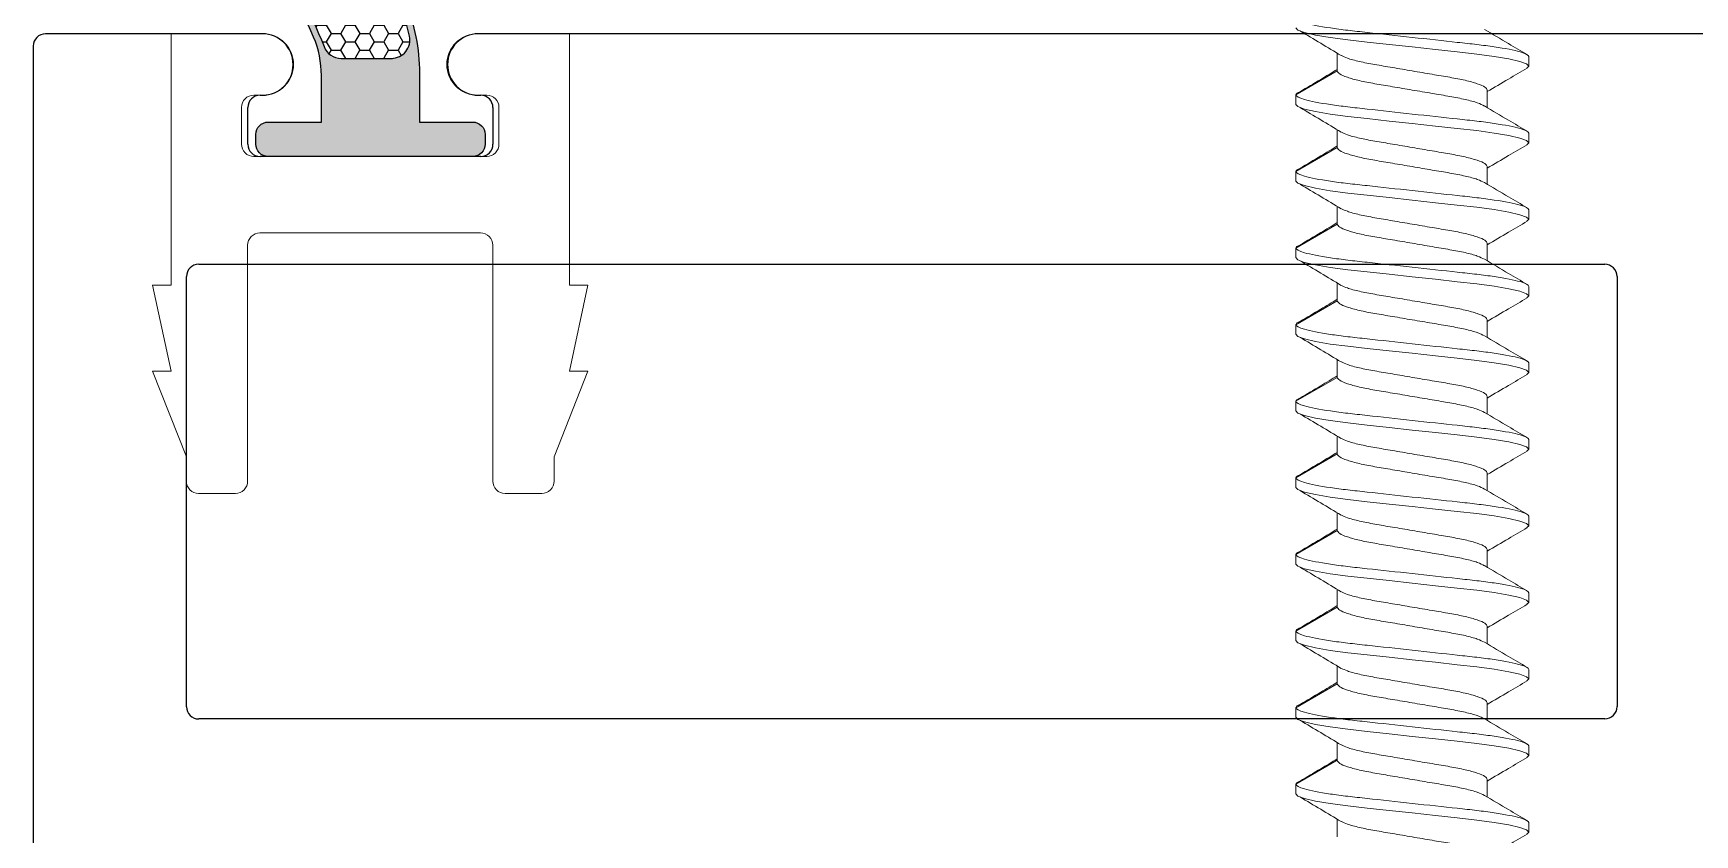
# Model space of a CAD drawing. Extents: x -22 to 360, y -93 to 44.
# Drawn here: x 4.907 to 6.262, y 38.4 to 39.054 of the extents above; entities that cross this region are included whole.
import ezdxf

# ---------------------------------------------------------------- set-up
doc = ezdxf.new("R2010")
doc.units = 0
doc.header["$MEASUREMENT"] = 0
doc.layers.get('0').update_dxf_attribs({"linetype": 'CONTINUOUS'})
for name, color, linetype in [('INERTIA', 7, 'CONTINUOUS'), ('Part', 7, 'CONTINUOUS'), ('VENT', 5, 'CONTINUOUS')]:
    doc.layers.add(name, color=color, linetype=linetype)

# ---------------------------------------------------------------- blocks, each defined once
blk = doc.blocks.new('3203-1_Sash_Component')
for p, q in [((0.124, 3.064), (-0.053, 3.064)), ((1.319, 3.064), (0.3, 3.064)), ((-0.063, 3.054), (-0.063, 0.01)), ((0.149, 3.0389), (0.149, 3.039)), ((0.122, 3.0139), (0.124, 3.0139)), ((0.3, 3.0139), (0.302, 3.0139)), ((0.112, 2.9739), (0.112, 3.0039)), ((0.312, 3.0039), (0.312, 2.9739)), ((0.302, 2.9639), (0.122, 2.9639)), ((0.072, 2.876), (1.219, 2.876)), ((0.062, 2.515), (0.062, 2.866)), ((1.229, 2.866), (1.229, 2.5151)), ((1.219, 2.5051), (0.072, 2.505))]:
    blk.add_line(p, q)
for centre, radius, start, end in [((-0.053, 3.054), 0.01, 90, 180), ((0.124, 3.039), 0.025, 360, 90), ((0.3, 3.039), 0.025, 90, 180), ((0.124, 3.0389), 0.025, 270, 0), ((0.3, 3.0389), 0.025, 179.7256, 269.9995), ((0.122, 3.0039), 0.01, 90, 180), ((0.302, 3.0039), 0.01, 0, 90), ((0.122, 2.9739), 0.01, 180, 270), ((0.3021, 2.9739), 0.00993, 269.6042, 0.1639), ((0.072, 2.866), 0.01, 90, 180), ((1.219, 2.866), 0.01, 0, 90), ((0.072, 2.515), 0.01, 180, 270.0085), ((1.219, 2.5151), 0.01, 270.0085, 360)]:
    blk.add_arc(centre, radius, start, end)
blk = doc.blocks.new('3203_Sash_Assembly')
blk.add_blockref('3203-1_Sash_Component', (0, 0))
blk = doc.blocks.new('no 10 2 in')
at = {"color": 7, "linetype": 'Continuous', "lineweight": 15}
for p, q in [((0.04443, 0.01187), (0.04346, 0.01187)), ((0.05225, 0.01187), (0.05127, 0.01187)), ((0.06006, 0.01187), (0.05908, 0.01187)), ((0.06787, 0.01187), (0.06689, 0.01187)), ((0.07568, 0.01187), (0.07471, 0.01187)), ((0.0835, 0.01187), (0.08252, 0.01187)), ((0.09131, 0.01187), (0.09033, 0.01187)), ((0.09912, 0.01187), (0.09814, 0.01187)), ((0.10693, 0.01187), (0.10596, 0.01187)), ((0.11475, 0.01187), (0.11377, 0.01187)), ((0.12256, 0.01187), (0.12158, 0.01187)), ((0.04883, 0.00765), (0.04703, 0.00765)), ((0.05664, 0.00765), (0.05485, 0.00765)), ((0.06445, 0.00765), (0.06266, 0.00765)), ((0.07227, 0.00765), (0.07047, 0.00765)), ((0.08008, 0.00765), (0.07828, 0.00765)), ((0.08789, 0.00765), (0.0861, 0.00765)), ((0.0957, 0.00765), (0.09391, 0.00765)), ((0.10352, 0.00765), (0.10172, 0.00765)), ((0.11133, 0.00765), (0.10953, 0.00765)), ((0.11914, 0.00765), (0.11735, 0.00765)), ((0.04297, -0.00765), (0.04477, -0.00765)), ((0.05078, -0.00765), (0.04834, -0.01187)), ((0.05078, -0.00765), (0.05258, -0.00765)), ((0.05859, -0.00765), (0.05615, -0.01187)), ((0.05859, -0.00765), (0.06039, -0.00765)), ((0.06641, -0.00765), (0.06396, -0.01187)), ((0.06641, -0.00765), (0.06821, -0.00765)), ((0.07422, -0.00765), (0.07178, -0.01187)), ((0.07422, -0.00765), (0.07602, -0.00765)), ((0.08203, -0.00765), (0.07959, -0.01187)), ((0.08203, -0.00765), (0.08383, -0.00765)), ((0.08984, -0.00765), (0.0874, -0.01187)), ((0.08984, -0.00765), (0.09164, -0.00765)), ((0.09766, -0.00765), (0.09521, -0.01187)), ((0.09766, -0.00765), (0.09946, -0.00765)), ((0.10547, -0.00765), (0.10303, -0.01187)), ((0.10547, -0.00765), (0.10727, -0.00765)), ((0.11328, -0.00765), (0.11084, -0.01187)), ((0.11328, -0.00765), (0.11508, -0.00765)), ((0.12109, -0.00765), (0.11865, -0.01187)), ((0.12109, -0.00765), (0.12289, -0.00765)), ((0.04736, -0.01187), (0.04834, -0.01187)), ((0.05518, -0.01187), (0.05615, -0.01187)), ((0.06299, -0.01187), (0.06396, -0.01187)), ((0.0708, -0.01187), (0.07178, -0.01187)), ((0.07861, -0.01187), (0.07959, -0.01187)), ((0.08643, -0.01187), (0.0874, -0.01187)), ((0.09424, -0.01187), (0.09521, -0.01187)), ((0.10205, -0.01187), (0.10303, -0.01187)), ((0.10986, -0.01187), (0.11084, -0.01187)), ((0.11768, -0.01187), (0.11865, -0.01187))]:
    blk.add_line(p, q, dxfattribs=at)
at = {"color": 7, "linetype": 'Continuous', "lineweight": 15, "flags": 128}
for points in [[(0.04326, 0.01168), (0.04346, 0.01187), (0.04368, 0.01166), (0.04393, 0.01098), (0.0442, 0.00986), (0.04445, 0.00836), (0.04469, 0.00657), (0.04491, 0.00459), (0.04515, 0.00236), (0.04541, 0), (0.04567, -0.00236), (0.04591, -0.00459), (0.04613, -0.00657), (0.04637, -0.00836), (0.04663, -0.00986), (0.04689, -0.01098), (0.04714, -0.01166), (0.04736, -0.01187), (0.04736, -0.01187)], [(0.05107, 0.01168), (0.05127, 0.01187), (0.0515, 0.01166), (0.05175, 0.01098), (0.05201, 0.00986), (0.05226, 0.00836), (0.0525, 0.00657), (0.05272, 0.00459), (0.05296, 0.00236), (0.05322, 0), (0.05348, -0.00236), (0.05373, -0.00459), (0.05395, -0.00657), (0.05418, -0.00836), (0.05444, -0.00986), (0.0547, -0.01098), (0.05495, -0.01166), (0.05518, -0.01187), (0.05518, -0.01187)], [(0.05888, 0.01168), (0.05908, 0.01187), (0.05931, 0.01166), (0.05956, 0.01098), (0.05982, 0.00986), (0.06008, 0.00836), (0.06031, 0.00657), (0.06053, 0.00459), (0.06078, 0.00236), (0.06104, 0), (0.06129, -0.00236), (0.06154, -0.00459), (0.06176, -0.00657), (0.06199, -0.00836), (0.06225, -0.00986), (0.06251, -0.01098), (0.06276, -0.01166), (0.06299, -0.01187), (0.06299, -0.01187)], [(0.06669, 0.01168), (0.06689, 0.01187), (0.06712, 0.01166), (0.06737, 0.01098), (0.06763, 0.00986), (0.06789, 0.00836), (0.06812, 0.00657), (0.06834, 0.00459), (0.06859, 0.00236), (0.06885, 0), (0.06911, -0.00236), (0.06935, -0.00459), (0.06957, -0.00657), (0.06981, -0.00836), (0.07006, -0.00986), (0.07032, -0.01098), (0.07057, -0.01166), (0.0708, -0.01187), (0.0708, -0.01187)], [(0.07451, 0.01168), (0.07471, 0.01187), (0.07493, 0.01166), (0.07518, 0.01098), (0.07545, 0.00986), (0.0757, 0.00836), (0.07594, 0.00657), (0.07616, 0.00459), (0.0764, 0.00236), (0.07666, 0), (0.07692, -0.00236), (0.07716, -0.00459), (0.07738, -0.00657), (0.07762, -0.00836), (0.07788, -0.00986), (0.07814, -0.01098), (0.07839, -0.01166), (0.07861, -0.01187), (0.07861, -0.01187)], [(0.08232, 0.01168), (0.08252, 0.01187), (0.08275, 0.01166), (0.083, 0.01098), (0.08326, 0.00986), (0.08351, 0.00836), (0.08375, 0.00657), (0.08397, 0.00459), (0.08421, 0.00236), (0.08447, 0), (0.08473, -0.00236), (0.08498, -0.00459), (0.0852, -0.00657), (0.08543, -0.00836), (0.08569, -0.00986), (0.08595, -0.01098), (0.0862, -0.01166), (0.08643, -0.01187), (0.08643, -0.01187)], [(0.09013, 0.01168), (0.09033, 0.01187), (0.09056, 0.01166), (0.09081, 0.01098), (0.09107, 0.00986), (0.09133, 0.00836), (0.09156, 0.00657), (0.09178, 0.00459), (0.09203, 0.00236), (0.09229, 0), (0.09254, -0.00236), (0.09279, -0.00459), (0.09301, -0.00657), (0.09324, -0.00836), (0.0935, -0.00986), (0.09376, -0.01098), (0.09401, -0.01166), (0.09424, -0.01187), (0.09424, -0.01187)], [(0.09794, 0.01168), (0.09814, 0.01187), (0.09837, 0.01166), (0.09862, 0.01098), (0.09888, 0.00986), (0.09914, 0.00836), (0.09937, 0.00657), (0.09959, 0.00459), (0.09984, 0.00236), (0.1001, 0), (0.10036, -0.00236), (0.1006, -0.00459), (0.10082, -0.00657), (0.10106, -0.00836), (0.10131, -0.00986), (0.10157, -0.01098), (0.10182, -0.01166), (0.10205, -0.01187), (0.10205, -0.01187)], [(0.10576, 0.01168), (0.10596, 0.01187), (0.10618, 0.01166), (0.10643, 0.01098), (0.1067, 0.00986), (0.10695, 0.00836), (0.10719, 0.00657), (0.10741, 0.00459), (0.10765, 0.00236), (0.10791, 0), (0.10817, -0.00236), (0.10841, -0.00459), (0.10863, -0.00657), (0.10887, -0.00836), (0.10913, -0.00986), (0.10939, -0.01098), (0.10964, -0.01166), (0.10986, -0.01187), (0.10986, -0.01187)], [(0.11357, 0.01168), (0.11377, 0.01187), (0.114, 0.01166), (0.11425, 0.01098), (0.11451, 0.00986), (0.11476, 0.00836), (0.115, 0.00657), (0.11522, 0.00459), (0.11546, 0.00236), (0.11572, 0), (0.11598, -0.00236), (0.11623, -0.00459), (0.11645, -0.00657), (0.11668, -0.00836), (0.11694, -0.00986), (0.1172, -0.01098), (0.11745, -0.01166), (0.11768, -0.01187), (0.11768, -0.01187)], [(0.12138, 0.01168), (0.12158, 0.01187), (0.12181, 0.01166), (0.12206, 0.01098), (0.12232, 0.00986), (0.12258, 0.00836), (0.12281, 0.00657), (0.12303, 0.00459), (0.12328, 0.00236), (0.12354, 0), (0.12379, -0.00236), (0.12404, -0.00459), (0.12426, -0.00657), (0.12449, -0.00836), (0.12475, -0.00986), (0.12501, -0.01098), (0.12526, -0.01166), (0.12549, -0.01187), (0.12549, -0.01187)]]:
    blk.add_lwpolyline(points, dxfattribs=at)
at = {"color": 7, "linetype": 'Continuous', "lineweight": 15}
for points, knots in [([(0.04443, 0.01187), (0.04457, 0.01187), (0.04474, 0.01159), (0.04508, 0.01038), (0.04526, 0.00947), (0.04551, 0.0078), (0.04559, 0.0072), (0.04574, 0.00595), (0.04581, 0.00529), (0.04604, 0.00318), (0.04621, 0.00159), (0.04656, -0.00159), (0.04674, -0.00318), (0.04697, -0.00529), (0.04704, -0.00595), (0.04718, -0.0072), (0.04726, -0.0078), (0.04751, -0.00947), (0.04769, -0.01038), (0.04803, -0.01159), (0.0482, -0.01187), (0.04834, -0.01187)], [0, 0, 0, 0, 0.125, 0.125, 0.25, 0.25, 0.3125, 0.3125, 0.375, 0.375, 0.5, 0.5, 0.625, 0.625, 0.6875, 0.6875, 0.75, 0.75, 0.875, 0.875, 1, 1, 1, 1]), ([(0.05225, 0.01187), (0.05239, 0.01187), (0.05255, 0.01159), (0.0529, 0.01038), (0.05307, 0.00947), (0.05332, 0.0078), (0.0534, 0.0072), (0.05355, 0.00595), (0.05362, 0.00529), (0.05385, 0.00318), (0.05402, 0.00159), (0.05437, -0.00159), (0.05455, -0.00318), (0.05478, -0.00529), (0.05485, -0.00595), (0.055, -0.0072), (0.05508, -0.0078), (0.05532, -0.00947), (0.0555, -0.01038), (0.05585, -0.01159), (0.05601, -0.01187), (0.05615, -0.01187)], [0, 0, 0, 0, 0.125, 0.125, 0.25, 0.25, 0.3125, 0.3125, 0.375, 0.375, 0.5, 0.5, 0.625, 0.625, 0.6875, 0.6875, 0.75, 0.75, 0.875, 0.875, 1, 1, 1, 1]), ([(0.06006, 0.01187), (0.0602, 0.01187), (0.06036, 0.01159), (0.06071, 0.01038), (0.06089, 0.00947), (0.06114, 0.0078), (0.06121, 0.0072), (0.06136, 0.00595), (0.06143, 0.00529), (0.06166, 0.00318), (0.06184, 0.00159), (0.06219, -0.00159), (0.06236, -0.00318), (0.06259, -0.00529), (0.06266, -0.00595), (0.06281, -0.0072), (0.06289, -0.0078), (0.06314, -0.00947), (0.06332, -0.01038), (0.06366, -0.01159), (0.06382, -0.01187), (0.06396, -0.01187)], [0, 0, 0, 0, 0.125, 0.125, 0.25, 0.25, 0.3125, 0.3125, 0.375, 0.375, 0.5, 0.5, 0.625, 0.625, 0.6875, 0.6875, 0.75, 0.75, 0.875, 0.875, 1, 1, 1, 1]), ([(0.06787, 0.01187), (0.06801, 0.01187), (0.06818, 0.01159), (0.06852, 0.01038), (0.0687, 0.00947), (0.06895, 0.0078), (0.06903, 0.0072), (0.06917, 0.00595), (0.06924, 0.00529), (0.06948, 0.00318), (0.06965, 0.00159), (0.07, -0.00159), (0.07017, -0.00318), (0.0704, -0.00529), (0.07047, -0.00595), (0.07062, -0.0072), (0.0707, -0.0078), (0.07095, -0.00947), (0.07113, -0.01038), (0.07147, -0.01159), (0.07164, -0.01187), (0.07178, -0.01187)], [0, 0, 0, 0, 0.125, 0.125, 0.25, 0.25, 0.3125, 0.3125, 0.375, 0.375, 0.5, 0.5, 0.625, 0.625, 0.6875, 0.6875, 0.75, 0.75, 0.875, 0.875, 1, 1, 1, 1]), ([(0.07568, 0.01187), (0.07582, 0.01187), (0.07599, 0.01159), (0.07633, 0.01038), (0.07651, 0.00947), (0.07676, 0.0078), (0.07684, 0.0072), (0.07699, 0.00595), (0.07706, 0.00529), (0.07729, 0.00318), (0.07746, 0.00159), (0.07781, -0.00159), (0.07799, -0.00318), (0.07822, -0.00529), (0.07829, -0.00595), (0.07843, -0.0072), (0.07851, -0.0078), (0.07876, -0.00947), (0.07894, -0.01038), (0.07928, -0.01159), (0.07945, -0.01187), (0.07959, -0.01187)], [0, 0, 0, 0, 0.125, 0.125, 0.25, 0.25, 0.3125, 0.3125, 0.375, 0.375, 0.5, 0.5, 0.625, 0.625, 0.6875, 0.6875, 0.75, 0.75, 0.875, 0.875, 1, 1, 1, 1]), ([(0.0835, 0.01187), (0.08364, 0.01187), (0.0838, 0.01159), (0.08415, 0.01038), (0.08432, 0.00947), (0.08457, 0.0078), (0.08465, 0.0072), (0.0848, 0.00595), (0.08487, 0.00529), (0.0851, 0.00318), (0.08527, 0.00159), (0.08562, -0.00159), (0.0858, -0.00318), (0.08603, -0.00529), (0.0861, -0.00595), (0.08625, -0.0072), (0.08633, -0.0078), (0.08657, -0.00947), (0.08675, -0.01038), (0.0871, -0.01159), (0.08726, -0.01187), (0.0874, -0.01187)], [0, 0, 0, 0, 0.125, 0.125, 0.25, 0.25, 0.3125, 0.3125, 0.375, 0.375, 0.5, 0.5, 0.625, 0.625, 0.6875, 0.6875, 0.75, 0.75, 0.875, 0.875, 1, 1, 1, 1]), ([(0.09131, 0.01187), (0.09145, 0.01187), (0.09161, 0.01159), (0.09196, 0.01038), (0.09214, 0.00947), (0.09239, 0.0078), (0.09246, 0.0072), (0.09261, 0.00595), (0.09268, 0.00529), (0.09291, 0.00318), (0.09309, 0.00159), (0.09344, -0.00159), (0.09361, -0.00318), (0.09384, -0.00529), (0.09391, -0.00595), (0.09406, -0.0072), (0.09414, -0.0078), (0.09439, -0.00947), (0.09457, -0.01038), (0.09491, -0.01159), (0.09507, -0.01187), (0.09521, -0.01187)], [0, 0, 0, 0, 0.125, 0.125, 0.25, 0.25, 0.3125, 0.3125, 0.375, 0.375, 0.5, 0.5, 0.625, 0.625, 0.6875, 0.6875, 0.75, 0.75, 0.875, 0.875, 1, 1, 1, 1]), ([(0.09912, 0.01187), (0.09926, 0.01187), (0.09943, 0.01159), (0.09977, 0.01038), (0.09995, 0.00947), (0.1002, 0.0078), (0.10028, 0.0072), (0.10042, 0.00595), (0.10049, 0.00529), (0.10073, 0.00318), (0.1009, 0.00159), (0.10125, -0.00159), (0.10142, -0.00318), (0.10165, -0.00529), (0.10172, -0.00595), (0.10187, -0.0072), (0.10195, -0.0078), (0.1022, -0.00947), (0.10238, -0.01038), (0.10272, -0.01159), (0.10289, -0.01187), (0.10303, -0.01187)], [0, 0, 0, 0, 0.125, 0.125, 0.25, 0.25, 0.3125, 0.3125, 0.375, 0.375, 0.5, 0.5, 0.625, 0.625, 0.6875, 0.6875, 0.75, 0.75, 0.875, 0.875, 1, 1, 1, 1]), ([(0.10693, 0.01187), (0.10707, 0.01187), (0.10724, 0.01159), (0.10758, 0.01038), (0.10776, 0.00947), (0.10801, 0.0078), (0.10809, 0.0072), (0.10824, 0.00595), (0.10831, 0.00529), (0.10854, 0.00318), (0.10871, 0.00159), (0.10906, -0.00159), (0.10924, -0.00318), (0.10947, -0.00529), (0.10954, -0.00595), (0.10968, -0.0072), (0.10976, -0.0078), (0.11001, -0.00947), (0.11019, -0.01038), (0.11053, -0.01159), (0.1107, -0.01187), (0.11084, -0.01187)], [0, 0, 0, 0, 0.125, 0.125, 0.25, 0.25, 0.3125, 0.3125, 0.375, 0.375, 0.5, 0.5, 0.625, 0.625, 0.6875, 0.6875, 0.75, 0.75, 0.875, 0.875, 1, 1, 1, 1]), ([(0.11475, 0.01187), (0.11489, 0.01187), (0.11505, 0.01159), (0.1154, 0.01038), (0.11557, 0.00947), (0.11582, 0.0078), (0.1159, 0.0072), (0.11605, 0.00595), (0.11612, 0.00529), (0.11635, 0.00318), (0.11652, 0.00159), (0.11687, -0.00159), (0.11705, -0.00318), (0.11728, -0.00529), (0.11735, -0.00595), (0.1175, -0.0072), (0.11758, -0.0078), (0.11782, -0.00947), (0.118, -0.01038), (0.11835, -0.01159), (0.11851, -0.01187), (0.11865, -0.01187)], [0, 0, 0, 0, 0.125, 0.125, 0.25, 0.25, 0.3125, 0.3125, 0.375, 0.375, 0.5, 0.5, 0.625, 0.625, 0.6875, 0.6875, 0.75, 0.75, 0.875, 0.875, 1, 1, 1, 1]), ([(0.12256, 0.01187), (0.1227, 0.01187), (0.12286, 0.01159), (0.12321, 0.01038), (0.12339, 0.00947), (0.12364, 0.0078), (0.12371, 0.0072), (0.12386, 0.00595), (0.12393, 0.00529), (0.12416, 0.00318), (0.12434, 0.00159), (0.12469, -0.00159), (0.12486, -0.00318), (0.12509, -0.00529), (0.12516, -0.00595), (0.12531, -0.0072), (0.12539, -0.0078), (0.12564, -0.00947), (0.12582, -0.01038), (0.12616, -0.01159), (0.12632, -0.01187), (0.12646, -0.01187)], [0, 0, 0, 0, 0.125, 0.125, 0.25, 0.25, 0.3125, 0.3125, 0.375, 0.375, 0.5, 0.5, 0.625, 0.625, 0.6875, 0.6875, 0.75, 0.75, 0.875, 0.875, 1, 1, 1, 1]), ([(0.04326, 0.0117), (0.04288, 0.01107), (0.04209, 0.00972), (0.04128, 0.00837), (0.04086, 0.00765)], [0, 0, 0, 0, 0.467477, 1, 1, 1, 1]), ([(0.0472, 0.00736), (0.04672, 0.00818), (0.04586, 0.00962), (0.04501, 0.01107), (0.04463, 0.0117)], [0, 0, 0, 0, 0.563085, 1, 1, 1, 1]), ([(0.05107, 0.0117), (0.0507, 0.01107), (0.0499, 0.00972), (0.0491, 0.00837), (0.04867, 0.00765)], [0, 0, 0, 0, 0.4674774, 1, 1, 1, 1]), ([(0.05502, 0.00736), (0.05453, 0.00818), (0.05367, 0.00962), (0.05282, 0.01107), (0.05245, 0.0117)], [0, 0, 0, 0, 0.5630855, 1, 1, 1, 1]), ([(0.05888, 0.0117), (0.05851, 0.01107), (0.05771, 0.00972), (0.05691, 0.00837), (0.05648, 0.00765)], [0, 0, 0, 0, 0.467477, 1, 1, 1, 1]), ([(0.06283, 0.00736), (0.06234, 0.00818), (0.06148, 0.00962), (0.06063, 0.01107), (0.06026, 0.0117)], [0, 0, 0, 0, 0.563085, 1, 1, 1, 1]), ([(0.06669, 0.0117), (0.06632, 0.01107), (0.06553, 0.00972), (0.06472, 0.00837), (0.06429, 0.00765)], [0, 0, 0, 0, 0.4674774, 1, 1, 1, 1]), ([(0.07064, 0.00736), (0.07016, 0.00818), (0.06929, 0.00962), (0.06844, 0.01107), (0.06807, 0.0117)], [0, 0, 0, 0, 0.563085, 1, 1, 1, 1]), ([(0.07451, 0.0117), (0.07413, 0.01107), (0.07334, 0.00972), (0.07253, 0.00837), (0.07211, 0.00765)], [0, 0, 0, 0, 0.4674774, 1, 1, 1, 1]), ([(0.07845, 0.00736), (0.07797, 0.00818), (0.07711, 0.00962), (0.07626, 0.01107), (0.07588, 0.0117)], [0, 0, 0, 0, 0.563085, 1, 1, 1, 1]), ([(0.08232, 0.0117), (0.08195, 0.01107), (0.08115, 0.00972), (0.08035, 0.00837), (0.07992, 0.00765)], [0, 0, 0, 0, 0.467477, 1, 1, 1, 1]), ([(0.08627, 0.00736), (0.08578, 0.00818), (0.08492, 0.00962), (0.08407, 0.01107), (0.0837, 0.0117)], [0, 0, 0, 0, 0.563085, 1, 1, 1, 1]), ([(0.09013, 0.0117), (0.08976, 0.01107), (0.08896, 0.00972), (0.08816, 0.00837), (0.08773, 0.00765)], [0, 0, 0, 0, 0.4674774, 1, 1, 1, 1]), ([(0.09408, 0.00736), (0.09359, 0.00818), (0.09273, 0.00962), (0.09188, 0.01107), (0.09151, 0.0117)], [0, 0, 0, 0, 0.563085, 1, 1, 1, 1]), ([(0.09794, 0.0117), (0.09757, 0.01107), (0.09678, 0.00972), (0.09597, 0.00837), (0.09554, 0.00765)], [0, 0, 0, 0, 0.4674774, 1, 1, 1, 1]), ([(0.10189, 0.00736), (0.10141, 0.00818), (0.10054, 0.00962), (0.09969, 0.01107), (0.09932, 0.0117)], [0, 0, 0, 0, 0.563085, 1, 1, 1, 1]), ([(0.10576, 0.0117), (0.10538, 0.01107), (0.10459, 0.00972), (0.10378, 0.00837), (0.10336, 0.00765)], [0, 0, 0, 0, 0.467477, 1, 1, 1, 1]), ([(0.1097, 0.00736), (0.10922, 0.00818), (0.10836, 0.00962), (0.10751, 0.01107), (0.10713, 0.0117)], [0, 0, 0, 0, 0.563085, 1, 1, 1, 1]), ([(0.11357, 0.0117), (0.1132, 0.01107), (0.1124, 0.00972), (0.1116, 0.00837), (0.11117, 0.00765)], [0, 0, 0, 0, 0.4674774, 1, 1, 1, 1]), ([(0.11752, 0.00736), (0.11703, 0.00818), (0.11617, 0.00962), (0.11532, 0.01107), (0.11495, 0.0117)], [0, 0, 0, 0, 0.563085, 1, 1, 1, 1]), ([(0.12138, 0.0117), (0.12101, 0.01107), (0.12021, 0.00972), (0.11941, 0.00837), (0.11898, 0.00765)], [0, 0, 0, 0, 0.467477, 1, 1, 1, 1]), ([(0.12533, 0.00736), (0.12484, 0.00818), (0.12398, 0.00962), (0.12313, 0.01107), (0.12276, 0.0117)], [0, 0, 0, 0, 0.563085, 1, 1, 1, 1]), ([(0.04102, 0.00765), (0.04112, 0.0076), (0.04132, 0.0075), (0.04167, 0.00669), (0.04201, 0.00546), (0.04232, 0.00387), (0.04262, 0.00201), (0.04297, 0), (0.04331, -0.00201), (0.04362, -0.00387), (0.04393, -0.00545), (0.04425, -0.00664), (0.04445, -0.00704), (0.04453, -0.00722)], [0, 0, 0, 0, 0.091035, 0.185454, 0.279874, 0.370908, 0.461943, 0.556362, 0.650782, 0.741817, 0.832851, 0.927271, 1, 1, 1, 1]), ([(0.0472, 0.00736), (0.04731, 0.00715), (0.04753, 0.00671), (0.04787, 0.00546), (0.04818, 0.00387), (0.04848, 0.00201), (0.04883, 0), (0.04917, -0.00201), (0.04948, -0.00387), (0.04979, -0.00546), (0.05013, -0.00669), (0.05047, -0.0075), (0.05068, -0.0076), (0.05078, -0.00765)], [0, 0, 0, 0, 0.088951, 0.181719, 0.271161, 0.360603, 0.45337, 0.546138, 0.63558, 0.725022, 0.81779, 0.910558, 1, 1, 1, 1]), ([(0.04883, 0.00765), (0.04893, 0.0076), (0.04913, 0.0075), (0.04948, 0.00669), (0.04982, 0.00546), (0.05013, 0.00387), (0.05044, 0.00201), (0.05078, 0), (0.05113, -0.00201), (0.05143, -0.00387), (0.05174, -0.00545), (0.05206, -0.00664), (0.05226, -0.00704), (0.05235, -0.00722)], [0, 0, 0, 0, 0.091035, 0.185454, 0.279874, 0.370908, 0.461943, 0.556362, 0.650782, 0.741817, 0.832851, 0.927271, 1, 1, 1, 1]), ([(0.05501, 0.00736), (0.05512, 0.00715), (0.05534, 0.00671), (0.05568, 0.00546), (0.05599, 0.00387), (0.0563, 0.00201), (0.05664, 0), (0.05699, -0.00201), (0.05729, -0.00387), (0.0576, -0.00546), (0.05794, -0.00669), (0.05829, -0.0075), (0.05849, -0.0076), (0.05859, -0.00765)], [0, 0, 0, 0, 0.088951, 0.181719, 0.271161, 0.360603, 0.45337, 0.546138, 0.63558, 0.725022, 0.81779, 0.910558, 1, 1, 1, 1]), ([(0.05664, 0.00765), (0.05674, 0.0076), (0.05695, 0.0075), (0.05729, 0.00669), (0.05764, 0.00546), (0.05794, 0.00387), (0.05825, 0.00201), (0.05859, 0), (0.05894, -0.00201), (0.05924, -0.00387), (0.05955, -0.00545), (0.05987, -0.00664), (0.06007, -0.00704), (0.06016, -0.00722)], [0, 0, 0, 0, 0.0910345, 0.1854542, 0.2798738, 0.3709083, 0.4619429, 0.5563625, 0.6507821, 0.7418167, 0.8328512, 0.9272708, 1, 1, 1, 1]), ([(0.06282, 0.00736), (0.06293, 0.00715), (0.06315, 0.00671), (0.0635, 0.00546), (0.0638, 0.00387), (0.06411, 0.00201), (0.06445, 0), (0.0648, -0.00201), (0.0651, -0.00387), (0.06541, -0.00546), (0.06576, -0.00669), (0.0661, -0.0075), (0.06631, -0.0076), (0.06641, -0.00765)], [0, 0, 0, 0, 0.088951, 0.181719, 0.271161, 0.360603, 0.45337, 0.546138, 0.63558, 0.725022, 0.81779, 0.910558, 1, 1, 1, 1]), ([(0.06445, 0.00765), (0.06455, 0.0076), (0.06476, 0.0075), (0.0651, 0.00669), (0.06545, 0.00546), (0.06576, 0.00387), (0.06606, 0.00201), (0.06641, 0), (0.06675, -0.00201), (0.06706, -0.00387), (0.06736, -0.00545), (0.06768, -0.00664), (0.06788, -0.00704), (0.06797, -0.00722)], [0, 0, 0, 0, 0.091035, 0.185454, 0.279874, 0.370908, 0.461943, 0.556362, 0.650782, 0.741817, 0.832851, 0.927271, 1, 1, 1, 1]), ([(0.07063, 0.00736), (0.07074, 0.00715), (0.07097, 0.00671), (0.07131, 0.00546), (0.07161, 0.00387), (0.07192, 0.00201), (0.07227, 0), (0.07261, -0.00201), (0.07292, -0.00387), (0.07322, -0.00546), (0.07357, -0.00669), (0.07391, -0.0075), (0.07412, -0.0076), (0.07422, -0.00765)], [0, 0, 0, 0, 0.088951, 0.181719, 0.271161, 0.360603, 0.45337, 0.546138, 0.63558, 0.725022, 0.81779, 0.910558, 1, 1, 1, 1]), ([(0.07227, 0.00765), (0.07237, 0.0076), (0.07257, 0.0075), (0.07292, 0.00669), (0.07326, 0.00546), (0.07357, 0.00387), (0.07387, 0.00201), (0.07422, 0), (0.07456, -0.00201), (0.07487, -0.00387), (0.07518, -0.00545), (0.0755, -0.00664), (0.0757, -0.00704), (0.07578, -0.00722)], [0, 0, 0, 0, 0.091035, 0.185454, 0.279874, 0.370908, 0.461943, 0.556362, 0.650782, 0.741817, 0.832851, 0.927271, 1, 1, 1, 1]), ([(0.07845, 0.00736), (0.07856, 0.00715), (0.07878, 0.00671), (0.07912, 0.00546), (0.07943, 0.00387), (0.07973, 0.00201), (0.08008, 0), (0.08042, -0.00201), (0.08073, -0.00387), (0.08104, -0.00546), (0.08138, -0.00669), (0.08172, -0.0075), (0.08193, -0.0076), (0.08203, -0.00765)], [0, 0, 0, 0, 0.088951, 0.181719, 0.271161, 0.360603, 0.45337, 0.546138, 0.63558, 0.725022, 0.81779, 0.910558, 1, 1, 1, 1]), ([(0.08008, 0.00765), (0.08018, 0.0076), (0.08038, 0.0075), (0.08073, 0.00669), (0.08107, 0.00546), (0.08138, 0.00387), (0.08169, 0.00201), (0.08203, 0), (0.08238, -0.00201), (0.08268, -0.00387), (0.08299, -0.00545), (0.08331, -0.00664), (0.08351, -0.00704), (0.0836, -0.00722)], [0, 0, 0, 0, 0.091035, 0.185454, 0.279874, 0.370908, 0.461943, 0.556362, 0.650782, 0.741817, 0.832851, 0.927271, 1, 1, 1, 1]), ([(0.08626, 0.00736), (0.08637, 0.00715), (0.08659, 0.00671), (0.08693, 0.00546), (0.08724, 0.00387), (0.08755, 0.00201), (0.08789, 0), (0.08824, -0.00201), (0.08854, -0.00387), (0.08885, -0.00546), (0.08919, -0.00669), (0.08954, -0.0075), (0.08974, -0.0076), (0.08984, -0.00765)], [0, 0, 0, 0, 0.088951, 0.181719, 0.271161, 0.360603, 0.45337, 0.546138, 0.63558, 0.725022, 0.81779, 0.910558, 1, 1, 1, 1]), ([(0.08789, 0.00765), (0.08799, 0.0076), (0.0882, 0.0075), (0.08854, 0.00669), (0.08889, 0.00546), (0.08919, 0.00387), (0.0895, 0.00201), (0.08984, 0), (0.09019, -0.00201), (0.09049, -0.00387), (0.0908, -0.00545), (0.09112, -0.00664), (0.09132, -0.00704), (0.09141, -0.00722)], [0, 0, 0, 0, 0.091035, 0.185454, 0.279874, 0.370908, 0.461943, 0.556362, 0.650782, 0.741817, 0.832851, 0.927271, 1, 1, 1, 1]), ([(0.09407, 0.00736), (0.09418, 0.00715), (0.0944, 0.00671), (0.09475, 0.00546), (0.09505, 0.00387), (0.09536, 0.00201), (0.0957, 0), (0.09605, -0.00201), (0.09635, -0.00387), (0.09666, -0.00546), (0.09701, -0.00669), (0.09735, -0.0075), (0.09756, -0.0076), (0.09766, -0.00765)], [0, 0, 0, 0, 0.088951, 0.181719, 0.271161, 0.360603, 0.45337, 0.546138, 0.63558, 0.725022, 0.81779, 0.910558, 1, 1, 1, 1]), ([(0.0957, 0.00765), (0.0958, 0.0076), (0.09601, 0.0075), (0.09635, 0.00669), (0.0967, 0.00546), (0.09701, 0.00387), (0.09731, 0.00201), (0.09766, 0), (0.098, -0.00201), (0.09831, -0.00387), (0.09861, -0.00545), (0.09893, -0.00664), (0.09913, -0.00704), (0.09922, -0.00722)], [0, 0, 0, 0, 0.091035, 0.185454, 0.279874, 0.370908, 0.461943, 0.556362, 0.650782, 0.741817, 0.832851, 0.927271, 1, 1, 1, 1]), ([(0.10188, 0.00736), (0.10199, 0.00715), (0.10222, 0.00671), (0.10256, 0.00546), (0.10286, 0.00387), (0.10317, 0.00201), (0.10352, 0), (0.10386, -0.00201), (0.10417, -0.00387), (0.10447, -0.00546), (0.10482, -0.00669), (0.10516, -0.0075), (0.10537, -0.0076), (0.10547, -0.00765)], [0, 0, 0, 0, 0.088951, 0.181719, 0.271161, 0.360603, 0.45337, 0.546138, 0.63558, 0.725022, 0.81779, 0.910558, 1, 1, 1, 1]), ([(0.10352, 0.00765), (0.10362, 0.0076), (0.10382, 0.0075), (0.10417, 0.00669), (0.10451, 0.00546), (0.10482, 0.00387), (0.10512, 0.00201), (0.10547, 0), (0.10581, -0.00201), (0.10612, -0.00387), (0.10643, -0.00545), (0.10675, -0.00664), (0.10695, -0.00704), (0.10703, -0.00722)], [0, 0, 0, 0, 0.091035, 0.185454, 0.279874, 0.370908, 0.461943, 0.556362, 0.650782, 0.741817, 0.832851, 0.927271, 1, 1, 1, 1]), ([(0.1097, 0.00736), (0.10981, 0.00715), (0.11003, 0.00671), (0.11037, 0.00546), (0.11068, 0.00387), (0.11098, 0.00201), (0.11133, 0), (0.11167, -0.00201), (0.11198, -0.00387), (0.11229, -0.00546), (0.11263, -0.00669), (0.11297, -0.0075), (0.11318, -0.0076), (0.11328, -0.00765)], [0, 0, 0, 0, 0.088951, 0.181719, 0.271161, 0.360603, 0.45337, 0.546138, 0.63558, 0.725022, 0.81779, 0.910558, 1, 1, 1, 1]), ([(0.11133, 0.00765), (0.11143, 0.0076), (0.11163, 0.0075), (0.11198, 0.00669), (0.11232, 0.00546), (0.11263, 0.00387), (0.11294, 0.00201), (0.11328, 0), (0.11363, -0.00201), (0.11393, -0.00387), (0.11424, -0.00545), (0.11456, -0.00664), (0.11476, -0.00704), (0.11485, -0.00722)], [0, 0, 0, 0, 0.091035, 0.185454, 0.279874, 0.370908, 0.461943, 0.556362, 0.650782, 0.741817, 0.832851, 0.927271, 1, 1, 1, 1]), ([(0.11751, 0.00736), (0.11762, 0.00715), (0.11784, 0.00671), (0.11818, 0.00546), (0.11849, 0.00387), (0.1188, 0.00201), (0.11914, 0), (0.11949, -0.00201), (0.11979, -0.00387), (0.1201, -0.00546), (0.12044, -0.00669), (0.12079, -0.0075), (0.12099, -0.0076), (0.12109, -0.00765)], [0, 0, 0, 0, 0.088951, 0.181719, 0.271161, 0.360603, 0.45337, 0.546138, 0.63558, 0.725022, 0.81779, 0.910558, 1, 1, 1, 1]), ([(0.11914, 0.00765), (0.11924, 0.0076), (0.11945, 0.0075), (0.11979, 0.00669), (0.12014, 0.00546), (0.12044, 0.00387), (0.12075, 0.00201), (0.12109, 0), (0.12144, -0.00201), (0.12174, -0.00387), (0.12205, -0.00545), (0.12237, -0.00664), (0.12257, -0.00704), (0.12266, -0.00722)], [0, 0, 0, 0, 0.091035, 0.185454, 0.279874, 0.370908, 0.461943, 0.556362, 0.650782, 0.741817, 0.832851, 0.927271, 1, 1, 1, 1]), ([(0.04453, -0.00726), (0.04495, -0.00795), (0.04579, -0.00934), (0.04662, -0.01075), (0.04704, -0.01145)], [0, 0, 0, 0, 0.49945, 1, 1, 1, 1]), ([(0.04866, -0.01145), (0.04908, -0.01075), (0.04984, -0.00947), (0.0506, -0.00821), (0.05094, -0.00765)], [0, 0, 0, 0, 0.5518347, 1, 1, 1, 1]), ([(0.05235, -0.00726), (0.05277, -0.00795), (0.0536, -0.00934), (0.05444, -0.01075), (0.05485, -0.01145)], [0, 0, 0, 0, 0.49945, 1, 1, 1, 1]), ([(0.05647, -0.01145), (0.05689, -0.01075), (0.05765, -0.00947), (0.05841, -0.00821), (0.05875, -0.00765)], [0, 0, 0, 0, 0.551835, 1, 1, 1, 1]), ([(0.06016, -0.00726), (0.06058, -0.00795), (0.06141, -0.00934), (0.06225, -0.01075), (0.06267, -0.01145)], [0, 0, 0, 0, 0.49945, 1, 1, 1, 1]), ([(0.06429, -0.01145), (0.0647, -0.01075), (0.06546, -0.00947), (0.06622, -0.00821), (0.06656, -0.00765)], [0, 0, 0, 0, 0.551835, 1, 1, 1, 1]), ([(0.06797, -0.00726), (0.06839, -0.00795), (0.06923, -0.00934), (0.07006, -0.01075), (0.07048, -0.01145)], [0, 0, 0, 0, 0.49945, 1, 1, 1, 1]), ([(0.0721, -0.01145), (0.07252, -0.01075), (0.07327, -0.00947), (0.07403, -0.00821), (0.07437, -0.00765)], [0, 0, 0, 0, 0.551835, 1, 1, 1, 1]), ([(0.07578, -0.00726), (0.0762, -0.00795), (0.07704, -0.00934), (0.07787, -0.01075), (0.07829, -0.01145)], [0, 0, 0, 0, 0.49945, 1, 1, 1, 1]), ([(0.07991, -0.01145), (0.08033, -0.01075), (0.08109, -0.00947), (0.08185, -0.00821), (0.08219, -0.00765)], [0, 0, 0, 0, 0.5518347, 1, 1, 1, 1]), ([(0.0836, -0.00726), (0.08402, -0.00795), (0.08485, -0.00934), (0.08569, -0.01075), (0.0861, -0.01145)], [0, 0, 0, 0, 0.49945, 1, 1, 1, 1]), ([(0.08772, -0.01145), (0.08814, -0.01075), (0.0889, -0.00947), (0.08966, -0.00821), (0.09, -0.00765)], [0, 0, 0, 0, 0.551835, 1, 1, 1, 1]), ([(0.09141, -0.00726), (0.09183, -0.00795), (0.09266, -0.00934), (0.0935, -0.01075), (0.09392, -0.01145)], [0, 0, 0, 0, 0.49945, 1, 1, 1, 1]), ([(0.09554, -0.01145), (0.09595, -0.01075), (0.09671, -0.00947), (0.09747, -0.00821), (0.09781, -0.00765)], [0, 0, 0, 0, 0.551835, 1, 1, 1, 1]), ([(0.09922, -0.00726), (0.09964, -0.00795), (0.10048, -0.00934), (0.10131, -0.01075), (0.10173, -0.01145)], [0, 0, 0, 0, 0.49945, 1, 1, 1, 1]), ([(0.10335, -0.01145), (0.10377, -0.01075), (0.10452, -0.00947), (0.10528, -0.00821), (0.10562, -0.00765)], [0, 0, 0, 0, 0.551835, 1, 1, 1, 1]), ([(0.10703, -0.00726), (0.10745, -0.00795), (0.10829, -0.00934), (0.10912, -0.01075), (0.10954, -0.01145)], [0, 0, 0, 0, 0.49945, 1, 1, 1, 1]), ([(0.11116, -0.01145), (0.11158, -0.01075), (0.11234, -0.00947), (0.1131, -0.00821), (0.11344, -0.00765)], [0, 0, 0, 0, 0.551835, 1, 1, 1, 1]), ([(0.11485, -0.00726), (0.11527, -0.00795), (0.1161, -0.00934), (0.11694, -0.01075), (0.11735, -0.01145)], [0, 0, 0, 0, 0.49945, 1, 1, 1, 1]), ([(0.11897, -0.01145), (0.11939, -0.01075), (0.12015, -0.00947), (0.12091, -0.00821), (0.12125, -0.00765)], [0, 0, 0, 0, 0.551835, 1, 1, 1, 1]), ([(0.12266, -0.00726), (0.12308, -0.00795), (0.12391, -0.00934), (0.12475, -0.01075), (0.12517, -0.01145)], [0, 0, 0, 0, 0.49945, 1, 1, 1, 1]), ([(0.04834, -0.01187), (0.04841, -0.01185), (0.04852, -0.01182), (0.04863, -0.01149), (0.04866, -0.0114)], [0, 0, 0, 0, 0.714238, 1, 1, 1, 1]), ([(0.05615, -0.01187), (0.05623, -0.01185), (0.05633, -0.01182), (0.05644, -0.01149), (0.05648, -0.0114)], [0, 0, 0, 0, 0.714238, 1, 1, 1, 1]), ([(0.06396, -0.01187), (0.06404, -0.01185), (0.06414, -0.01182), (0.06426, -0.01149), (0.06429, -0.0114)], [0, 0, 0, 0, 0.714238, 1, 1, 1, 1]), ([(0.07178, -0.01187), (0.07185, -0.01185), (0.07195, -0.01182), (0.07207, -0.01149), (0.0721, -0.0114)], [0, 0, 0, 0, 0.714238, 1, 1, 1, 1]), ([(0.07959, -0.01187), (0.07966, -0.01185), (0.07977, -0.01182), (0.07988, -0.01149), (0.07991, -0.0114)], [0, 0, 0, 0, 0.714238, 1, 1, 1, 1]), ([(0.0874, -0.01187), (0.08748, -0.01185), (0.08758, -0.01182), (0.08769, -0.01149), (0.08773, -0.0114)], [0, 0, 0, 0, 0.714238, 1, 1, 1, 1]), ([(0.09521, -0.01187), (0.09529, -0.01185), (0.09539, -0.01182), (0.09551, -0.01149), (0.09554, -0.0114)], [0, 0, 0, 0, 0.714238, 1, 1, 1, 1]), ([(0.10303, -0.01187), (0.1031, -0.01185), (0.1032, -0.01182), (0.10332, -0.01149), (0.10335, -0.0114)], [0, 0, 0, 0, 0.7142375, 1, 1, 1, 1]), ([(0.11084, -0.01187), (0.11091, -0.01185), (0.11102, -0.01182), (0.11113, -0.01149), (0.11116, -0.0114)], [0, 0, 0, 0, 0.714238, 1, 1, 1, 1]), ([(0.11865, -0.01187), (0.11873, -0.01185), (0.11883, -0.01182), (0.11894, -0.01149), (0.11898, -0.0114)], [0, 0, 0, 0, 0.714238, 1, 1, 1, 1])]:
    blk.add_open_spline(points, degree=3, knots=knots, dxfattribs=at)
blk = doc.blocks.new('25196')
h = blk.add_hatch(color=256)
h.dxf.hatch_style = 1
h.paths.add_polyline_path([(-0.0835, 0, 0.414214), (-0.0935, -0.01), (-0.0935, -0.018, 0.414214), (-0.0835, -0.028), (-0.04, -0.028), (-0.04, -0.0579), (-0.04, -0.0659, -0.10127), (-0.0464, -0.0974, -0.137313), (-0.1523, -0.2295, 1.008481), (-0.1005, -0.2904, 0.135242), (0.0284, -0.1257, 0.099129), (0.04, -0.068), (0.04, -0.0579), (0.04, -0.028), (0.0835, -0.028, 0.414214), (0.0935, -0.018), (0.0935, -0.01, 0.414214), (0.0835, 0)])
h.paths.add_polyline_path([(0.0172, -0.08, -0.476976), (0.0318, -0.0981, -0.046479), (0.0238, -0.1238, -0.135368), (-0.1036, -0.2865, -1.008549), (-0.1492, -0.2334, 0.145575), (-0.0379, -0.0896, -0.309671), (-0.0239, -0.08), (-0.0179, -0.08)], flags=16)
h = blk.add_hatch()
h.set_pattern_fill('HONEY', color=256, scale=0.0625)
h.set_pattern_definition([(0, (45.462435, 20.431424), (0.01171875, 0.0067658235), [0.0078125, -0.015625]), (120, (45.462435, 20.431424), (-0.01171875, 0.0067658235), [0.0078125, -0.015625]), (60, (45.462435, 20.431424), (3e-18, 0.0135316469), [-0.015625, 0.0078125])])
h.paths.add_polyline_path([(-0.1492, -0.2334, 1.008549), (-0.1036, -0.2865, 0.135368), (0.0238, -0.1238, 0.046479), (0.0318, -0.0981, 0.476976), (0.0172, -0.08), (-0.0179, -0.08), (-0.0239, -0.08, 0.309671), (-0.0379, -0.0896, -0.145575)])
at = {"layer": 'Part'}
blk.add_lwpolyline([(-0.1005, -0.2904, 0.135242), (0.0284, -0.1257, 0.099129), (0.04, -0.068), (0.04, -0.0579), (0.04, -0.028), (0.0835, -0.028, 0.414214), (0.0935, -0.018), (0.0935, -0.01, 0.414214), (0.0835, 0), (-0.0835, 0, 0.414214), (-0.0935, -0.01), (-0.0935, -0.018, 0.414214), (-0.0835, -0.028), (-0.04, -0.028), (-0.04, -0.0579), (-0.04, -0.0659, -0.10127), (-0.0464, -0.0974, -0.137313), (-0.1523, -0.2295, 1.008481)], format="xyb", close=True, dxfattribs=at)
blk.add_lwpolyline([(0.0172, -0.08, -0.476392), (0.0318, -0.0981, -0.046479), (0.0238, -0.1238, -0.135368), (-0.1036, -0.2865, -1.008549), (-0.1492, -0.2334, 0.145575), (-0.0379, -0.0896, -0.309671), (-0.0239, -0.08), (-0.0179, -0.08), (0.0179, -0.08)], format="xyb", dxfattribs=at)

msp = doc.modelspace()

# ---------------------------------------------------------------- linework, layer by layer
at = {"layer": 'INERTIA', "color": 1, "lineweight": 20}
msp.add_lwpolyline([(5.0869, 39.0034, 0.414214), (5.0769, 38.9934), (5.0769, 38.9634, 0.414214), (5.0869, 38.9534), (5.2769, 38.9534, 0.414214), (5.2869, 38.9634), (5.2869, 38.9934, 0.414214), (5.2769, 39.0034), (5.2694, 39.0034, -1), (5.2694, 39.0534), (5.3444, 39.0534), (5.3444, 38.8482), (5.3594, 38.8482), (5.3444, 38.7782), (5.3594, 38.7782), (5.3319, 38.7084), (5.3319, 38.6884, -0.414214), (5.3219, 38.6784), (5.2919, 38.6784, -0.414214), (5.2819, 38.6884), (5.2819, 38.8809, 0.414214), (5.2719, 38.8909), (5.0919, 38.8909, 0.414214), (5.0819, 38.8809), (5.0819, 38.6884, -0.414214), (5.0719, 38.6784), (5.0419, 38.6784, -0.414214), (5.0319, 38.6884), (5.0319, 38.7084), (5.0044, 38.7782), (5.0194, 38.7782), (5.0044, 38.8482), (5.0194, 38.8482), (5.0194, 39.0534), (5.0944, 39.0534, -1), (5.0944, 39.0034)], format="xyb", close=True, dxfattribs=at)

# ---------------------------------------------------------------- block references
at = {"xscale": -8, "yscale": 8, "zscale": 8, "rotation": 270}
msp.add_blockref('no 10 2 in', (6.032, 38.0544), dxfattribs=at)
at = {"xscale": -1, "rotation": 180}
msp.add_blockref('25196', (5.1821, 38.9534), dxfattribs=at)
at = {"layer": 'VENT'}
msp.add_blockref('3203_Sash_Assembly', (4.97, 35.9894), dxfattribs=at)

doc.saveas('drawing.dxf')
